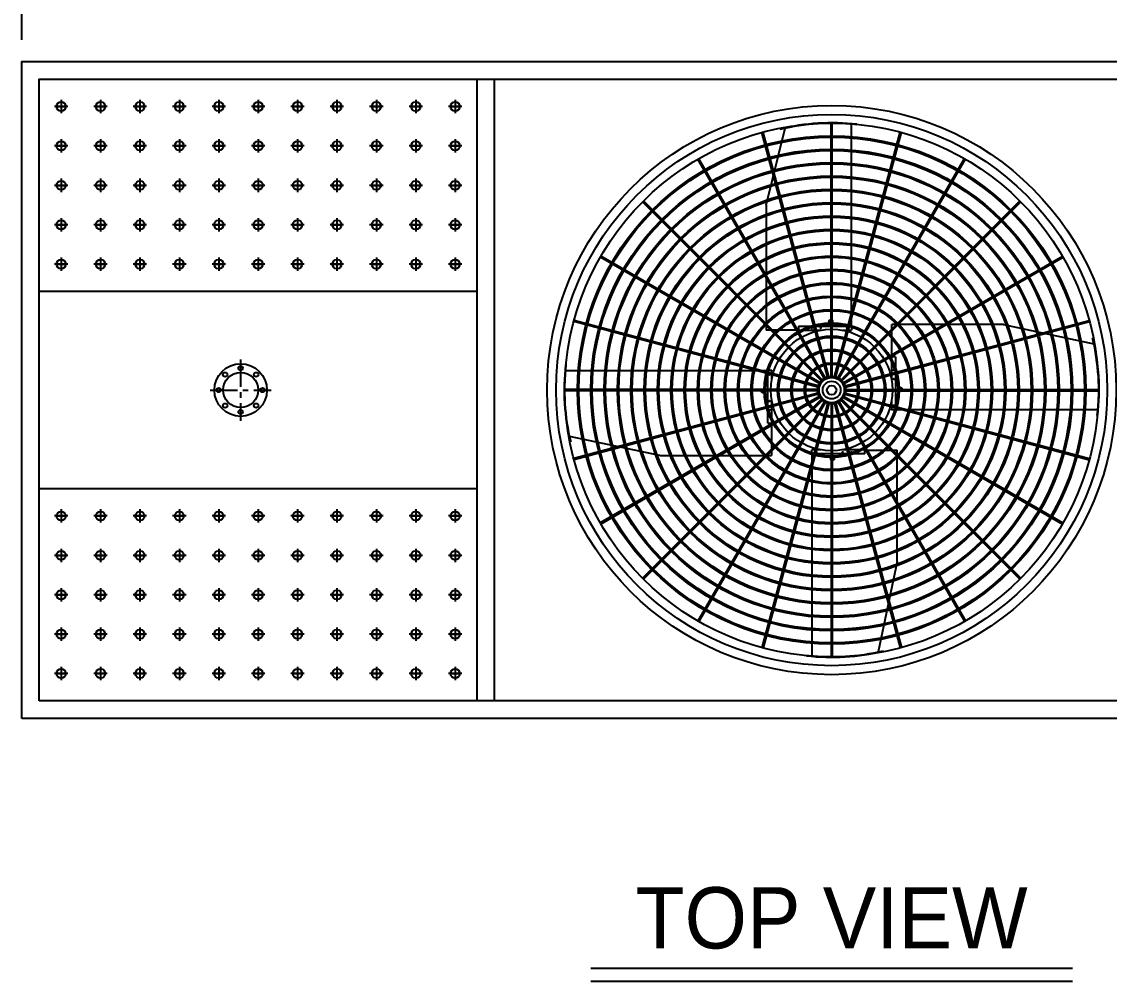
# Model space of a CAD drawing. Header units: millimetres. Extents: x -19 to 16796, y 3 to 11893.
# Drawn here: x 2835 to 5319, y 7406 to 9597 of the extents above; entities that cross this region are included whole.
import ezdxf
from ezdxf.enums import TextEntityAlignment as Align

# ---------------------------------------------------------------- set-up
doc = ezdxf.new("R2010")
doc.units = ezdxf.units.MM
doc.linetypes.add('CENTER', pattern=[2, 1.25, -0.25, 0.25, -0.25])
doc.layers.get('DEFPOINTS').update_dxf_attribs({"color": 143})
for name, color, linetype in [('CENTER', 1, 'CENTER'), ('LINE', 7, 'Continuous'), ('냉각탑_dim', 1, 'Continuous'), ('냉각탑_text', 3, 'Continuous')]:
    doc.layers.add(name, color=color, linetype=linetype)
doc.styles.add('HY울릉도L', font='')
doc.styles.add('돋움', font='')
doc.styles.get('HY울릉도L').set_extended_font_data('HY울릉도L')
doc.styles.get('돋움').set_extended_font_data('Dotum')
doc.dimstyles.new('성지DIM', dxfattribs={"dimtxt": 3.5, "dimasz": 3, "dimexe": 1, "dimexo": 2.5, "dimgap": 2, "dimtad": 1, "dimdec": 0, "dimzin": 3, "dimdsep": 46, "dimtxsty": 'HY울릉도L', "dimblk": 'ARCHTICK', "dimcen": -2, "dimclrd": 256, "dimclre": 256, "dimclrt": 7, "dimadec": 0, "dimazin": 0, "dimtfac": 1, "dimtdec": 0, "dimtofl": 0, "dimtmove": 0, "dimatfit": 3, "dimfxl": 0, "dimtolj": 1, "dimtzin": 0, "dimlwe": -1, "dimarcsym": 0})

# ---------------------------------------------------------------- blocks, each defined once
blk = doc.blocks.new('_ArchTick')
at = {"color": 0, "linetype": 'ByBlock', "const_width": 0.15}
blk.add_lwpolyline([(-0.5, -0.5), (0.5, 0.5)], dxfattribs=at)
blk = doc.blocks.new('*D7')
at = {"layer": 'DEFPOINTS', "color": 0, "transparency": 16777216}
for p in [(6534.8, 9873.9), (2834.8, 9506.3), (6534.8, 9506.3)]:
    blk.add_point(p, dxfattribs=at)
at = {"layer": '냉각탑_dim', "transparency": 16777216}
for p, q in [((2834.8, 9556.3), (2834.8, 9893.9)), ((6534.8, 9556.3), (6534.8, 9893.9))]:
    blk.add_line(p, q, dxfattribs=at)
at = {"layer": '냉각탑_dim', "lineweight": -2, "transparency": 16777216}
blk.add_line((2834.8, 9873.9), (6534.8, 9873.9), dxfattribs=at)
at = {"layer": '냉각탑_dim', "lineweight": -2, "transparency": 16777216, "xscale": 60, "yscale": 60, "zscale": 60, "rotation": 180}
blk.add_blockref('_ArchTick', (2834.8, 9873.9), dxfattribs=at)
at = {"layer": '냉각탑_dim', "lineweight": -2, "transparency": 16777216, "xscale": 60, "yscale": 60, "zscale": 60}
blk.add_blockref('_ArchTick', (6534.8, 9873.9), dxfattribs=at)
at = {"layer": '냉각탑_dim', "color": 7, "transparency": 16777216, "insert": (4684.8, 9948.9), "char_height": 70, "attachment_point": 5, "style": 'HY울릉도L'}
blk.add_mtext('\\A1;3700', dxfattribs=at)
blk = doc.blocks.new('*D8')
at = {"layer": 'DEFPOINTS', "color": 0, "transparency": 16777216}
for p in [(2834.8, 9506.3), (2480, 8006.3), (2834.8, 8006.3)]:
    blk.add_point(p, dxfattribs=at)
at = {"layer": '냉각탑_dim', "transparency": 16777216}
for p, q in [((2784.8, 9506.3), (2460, 9506.3)), ((2784.8, 8006.3), (2460, 8006.3))]:
    blk.add_line(p, q, dxfattribs=at)
at = {"layer": '냉각탑_dim', "lineweight": -2, "transparency": 16777216}
blk.add_line((2480, 9506.3), (2480, 8006.3), dxfattribs=at)
at = {"layer": '냉각탑_dim', "lineweight": -2, "transparency": 16777216, "xscale": 60, "yscale": 60, "zscale": 60}
for p, rotation in [((2480, 9506.3), 90), ((2480, 8006.3), 270)]:
    blk.add_blockref('_ArchTick', p, dxfattribs=dict(at, rotation=rotation))
at = {"layer": '냉각탑_dim', "color": 7, "transparency": 16777216, "insert": (2405, 8756.3), "char_height": 70, "attachment_point": 5, "rotation": 90, "style": 'HY울릉도L'}
blk.add_mtext('\\A1;1500', dxfattribs=at)
blk = doc.blocks.new('A$C44053A01')
at = {"color": 3}
for p, q in [((1040, 40), (1040, 1460)), ((1080, 40), (1080, 1460)), ((1848.5, 782), (1848.5, 1359.4)), ((1851.5, 782), (1851.5, 1359.4)), ((1840.3, 780.5), (1690.8, 1338.2)), ((1843.2, 781.3), (1693.8, 1339)), ((1856.8, 781.3), (2006.2, 1339)), ((1859.7, 780.5), (2009.2, 1338.2)), ((1832.7, 776.9), (1544, 1277)), ((1835.3, 778.4), (1546.6, 1278.5)), ((1864.7, 778.4), (2153.4, 1278.5)), ((1867.3, 776.9), (2156, 1277)), ((1826.3, 771.5), (1418, 1179.8)), ((1828.5, 773.7), (1420.2, 1182)), ((1871.5, 773.7), (2279.8, 1182)), ((1873.7, 771.5), (2282, 1179.8)), ((1821.6, 764.7), (1321.5, 1053.4)), ((1823.1, 767.3), (1323, 1056)), ((1876.9, 767.3), (2377, 1056)), ((1878.4, 764.7), (2378.5, 1053.4)), ((1040, 975), (40, 975)), ((1818.7, 756.8), (1261, 906.2)), ((1819.5, 759.7), (1261.8, 909.2)), ((1880.5, 759.7), (2438.2, 909.2)), ((1881.3, 756.8), (2439, 906.2)), ((1818, 751.5), (1240.6, 751.5)), ((1818, 748.5), (1240.6, 748.5)), ((1882, 751.5), (2459.4, 751.5)), ((1882, 748.5), (2459.4, 748.5)), ((1818.7, 743.2), (1261, 593.8)), ((1819.5, 740.3), (1261.8, 590.8)), ((1821.6, 735.3), (1321.5, 446.6)), ((1823.1, 732.7), (1323, 444)), ((1826.3, 728.5), (1418, 320.2)), ((1828.5, 726.3), (1420.2, 318)), ((1832.7, 723.1), (1544, 223)), ((1835.3, 721.6), (1546.6, 221.5)), ((1864.7, 721.6), (2153.4, 221.5)), ((1867.3, 723.1), (2156, 223)), ((1871.5, 726.3), (2279.8, 318)), ((1873.7, 728.5), (2282, 320.2)), ((1876.9, 732.7), (2377, 444)), ((1878.4, 735.3), (2378.5, 446.6)), ((1880.5, 740.3), (2438.2, 590.8)), ((1881.3, 743.2), (2439, 593.8)), ((1840.3, 719.5), (1690.8, 161.8)), ((1843.2, 718.7), (1693.8, 161)), ((1848.5, 718), (1848.5, 140.6)), ((1851.5, 718), (1851.5, 140.6)), ((1856.8, 718.7), (2006.2, 161)), ((1859.7, 719.5), (2009.2, 161.8)), ((40, 525), (1040, 525))]:
    blk.add_line(p, q, dxfattribs=at)
for points in [[(0, 0), (0, 1500), (3700, 1500), (3700, 0)], [(40, 40), (40, 1460), (3660, 1460), (3660, 40)]]:
    blk.add_lwpolyline(points, close=True, dxfattribs=at)
for centre in [(90, 1397.5), (180, 1397.5), (270, 1397.5), (360, 1397.5), (450, 1397.5), (540, 1397.5), (630, 1397.5), (720, 1397.5), (810, 1397.5), (900, 1397.5), (990, 1397.5), (90, 1307.5), (180, 1307.5), (270, 1307.5), (360, 1307.5), (450, 1307.5), (540, 1307.5), (630, 1307.5), (720, 1307.5), (810, 1307.5), (900, 1307.5), (990, 1307.5), (90, 1217.5), (180, 1217.5), (270, 1217.5), (360, 1217.5), (450, 1217.5), (540, 1217.5), (630, 1217.5), (720, 1217.5), (810, 1217.5), (900, 1217.5), (990, 1217.5), (90, 1127.5), (180, 1127.5), (270, 1127.5), (360, 1127.5), (450, 1127.5), (540, 1127.5), (630, 1127.5), (720, 1127.5), (810, 1127.5), (900, 1127.5), (990, 1127.5), (90, 1037.5), (180, 1037.5), (270, 1037.5), (360, 1037.5), (450, 1037.5), (540, 1037.5), (630, 1037.5), (720, 1037.5), (810, 1037.5), (900, 1037.5), (990, 1037.5), (90, 462.5), (180, 462.5), (270, 462.5), (360, 462.5), (450, 462.5), (540, 462.5), (630, 462.5), (720, 462.5), (810, 462.5), (900, 462.5), (990, 462.5), (90, 372.5), (180, 372.5), (270, 372.5), (360, 372.5), (450, 372.5), (540, 372.5), (630, 372.5), (720, 372.5), (810, 372.5), (900, 372.5), (990, 372.5), (90, 282.5), (180, 282.5), (270, 282.5), (360, 282.5), (450, 282.5), (540, 282.5), (630, 282.5), (720, 282.5), (810, 282.5), (900, 282.5), (990, 282.5), (90, 192.5), (180, 192.5), (270, 192.5), (360, 192.5), (450, 192.5), (540, 192.5), (630, 192.5), (720, 192.5), (810, 192.5), (900, 192.5), (990, 192.5), (90, 102.5), (180, 102.5), (270, 102.5), (360, 102.5), (450, 102.5), (540, 102.5), (630, 102.5), (720, 102.5), (810, 102.5), (900, 102.5), (990, 102.5)]:
    blk.add_circle(centre, 10.6)
for centre, radius in [((1850, 750), 650), ((1850, 750), 650), ((1850, 750), 629.4), ((1850, 750), 609.4), ((1850, 750), 138.9), ((500, 750), 60), ((500, 800), 5), ((464.6, 785.4), 5), ((500, 750), 40), ((535.4, 785.4), 5), ((450, 750), 5), ((550, 750), 5), ((464.6, 714.6), 5), ((500, 700), 5), ((535.4, 714.6), 5)]:
    blk.add_circle(centre, radius, dxfattribs=at)
at = {"color": 3, "ltscale": 5}
for radius in [580.4, 577.4, 550, 546.9, 519.5, 516.4, 489, 486, 458.5, 455.5, 428.1, 425, 397.6, 394.6, 367.1, 364.1, 336.7, 333.6, 306.2, 303.2, 275.7, 272.7, 245.3, 242.2, 214.8, 211.8, 184.3, 181.3, 153.9, 150.8, 123.4, 120.3, 92.9, 89.9, 62.5, 59.4, 32, 28.9, 20.3, 10.7]:
    blk.add_circle((1850, 750), radius, dxfattribs=at)
at = {"layer": 'CENTER', "linetype": 'CENTER', "ltscale": 50}
for p, q in [((105.3, 1397.5), (74.7, 1397.5)), ((78.2, 1397.5), (101.8, 1397.5)), ((101.8, 1397.5), (78.2, 1397.5)), ((78.2, 1397.5), (101.8, 1397.5)), ((90, 1412.8), (90, 1382.2)), ((90, 1409.3), (90, 1385.7)), ((195.3, 1397.5), (164.7, 1397.5)), ((168.2, 1397.5), (191.8, 1397.5)), ((191.8, 1397.5), (168.2, 1397.5)), ((168.2, 1397.5), (191.8, 1397.5)), ((180, 1412.8), (180, 1382.2)), ((180, 1409.3), (180, 1385.7)), ((285.3, 1397.5), (254.7, 1397.5)), ((258.2, 1397.5), (281.8, 1397.5)), ((281.8, 1397.5), (258.2, 1397.5)), ((258.2, 1397.5), (281.8, 1397.5)), ((270, 1412.8), (270, 1382.2)), ((270, 1409.3), (270, 1385.7)), ((375.3, 1397.5), (344.7, 1397.5)), ((348.2, 1397.5), (371.8, 1397.5)), ((371.8, 1397.5), (348.2, 1397.5)), ((348.2, 1397.5), (371.8, 1397.5)), ((360, 1412.8), (360, 1382.2)), ((360, 1409.3), (360, 1385.7)), ((465.3, 1397.5), (434.7, 1397.5)), ((438.2, 1397.5), (461.8, 1397.5)), ((461.8, 1397.5), (438.2, 1397.5)), ((438.2, 1397.5), (461.8, 1397.5)), ((450, 1412.8), (450, 1382.2)), ((450, 1409.3), (450, 1385.7)), ((555.3, 1397.5), (524.7, 1397.5)), ((528.2, 1397.5), (551.8, 1397.5)), ((551.8, 1397.5), (528.2, 1397.5)), ((528.2, 1397.5), (551.8, 1397.5)), ((540, 1412.8), (540, 1382.2)), ((540, 1409.3), (540, 1385.7)), ((645.3, 1397.5), (614.7, 1397.5)), ((618.2, 1397.5), (641.8, 1397.5)), ((641.8, 1397.5), (618.2, 1397.5)), ((618.2, 1397.5), (641.8, 1397.5)), ((630, 1412.8), (630, 1382.2)), ((630, 1409.3), (630, 1385.7)), ((735.3, 1397.5), (704.7, 1397.5)), ((708.2, 1397.5), (731.8, 1397.5)), ((731.8, 1397.5), (708.2, 1397.5)), ((708.2, 1397.5), (731.8, 1397.5)), ((720, 1412.8), (720, 1382.2)), ((720, 1409.3), (720, 1385.7)), ((825.3, 1397.5), (794.7, 1397.5)), ((798.2, 1397.5), (821.8, 1397.5)), ((821.8, 1397.5), (798.2, 1397.5)), ((798.2, 1397.5), (821.8, 1397.5)), ((810, 1412.8), (810, 1382.2)), ((810, 1409.3), (810, 1385.7)), ((915.3, 1397.5), (884.7, 1397.5)), ((888.2, 1397.5), (911.8, 1397.5)), ((911.8, 1397.5), (888.2, 1397.5)), ((888.2, 1397.5), (911.8, 1397.5)), ((900, 1412.8), (900, 1382.2)), ((900, 1409.3), (900, 1385.7)), ((1005.3, 1397.5), (974.7, 1397.5)), ((978.2, 1397.5), (1001.8, 1397.5)), ((1001.8, 1397.5), (978.2, 1397.5)), ((978.2, 1397.5), (1001.8, 1397.5)), ((990, 1412.8), (990, 1382.2)), ((990, 1409.3), (990, 1385.7)), ((90, 1322.8), (90, 1292.2)), ((90, 1319.3), (90, 1295.7)), ((180, 1322.8), (180, 1292.2)), ((180, 1319.3), (180, 1295.7)), ((270, 1322.8), (270, 1292.2)), ((270, 1319.3), (270, 1295.7)), ((360, 1322.8), (360, 1292.2)), ((360, 1319.3), (360, 1295.7)), ((450, 1322.8), (450, 1292.2)), ((450, 1319.3), (450, 1295.7)), ((540, 1322.8), (540, 1292.2)), ((540, 1319.3), (540, 1295.7)), ((630, 1322.8), (630, 1292.2)), ((630, 1319.3), (630, 1295.7)), ((720, 1322.8), (720, 1292.2)), ((720, 1319.3), (720, 1295.7)), ((810, 1322.8), (810, 1292.2)), ((810, 1319.3), (810, 1295.7)), ((900, 1322.8), (900, 1292.2)), ((900, 1319.3), (900, 1295.7)), ((990, 1322.8), (990, 1292.2)), ((990, 1319.3), (990, 1295.7)), ((105.3, 1307.5), (74.7, 1307.5)), ((78.2, 1307.5), (101.8, 1307.5)), ((101.8, 1307.5), (78.2, 1307.5)), ((78.2, 1307.5), (101.8, 1307.5)), ((195.3, 1307.5), (164.7, 1307.5)), ((168.2, 1307.5), (191.8, 1307.5)), ((191.8, 1307.5), (168.2, 1307.5)), ((168.2, 1307.5), (191.8, 1307.5)), ((285.3, 1307.5), (254.7, 1307.5)), ((258.2, 1307.5), (281.8, 1307.5)), ((281.8, 1307.5), (258.2, 1307.5)), ((258.2, 1307.5), (281.8, 1307.5)), ((375.3, 1307.5), (344.7, 1307.5)), ((348.2, 1307.5), (371.8, 1307.5)), ((371.8, 1307.5), (348.2, 1307.5)), ((348.2, 1307.5), (371.8, 1307.5)), ((465.3, 1307.5), (434.7, 1307.5)), ((438.2, 1307.5), (461.8, 1307.5)), ((461.8, 1307.5), (438.2, 1307.5)), ((438.2, 1307.5), (461.8, 1307.5)), ((555.3, 1307.5), (524.7, 1307.5)), ((528.2, 1307.5), (551.8, 1307.5)), ((551.8, 1307.5), (528.2, 1307.5)), ((528.2, 1307.5), (551.8, 1307.5)), ((645.3, 1307.5), (614.7, 1307.5)), ((618.2, 1307.5), (641.8, 1307.5)), ((641.8, 1307.5), (618.2, 1307.5)), ((618.2, 1307.5), (641.8, 1307.5)), ((735.3, 1307.5), (704.7, 1307.5)), ((708.2, 1307.5), (731.8, 1307.5)), ((731.8, 1307.5), (708.2, 1307.5)), ((708.2, 1307.5), (731.8, 1307.5)), ((825.3, 1307.5), (794.7, 1307.5)), ((798.2, 1307.5), (821.8, 1307.5)), ((821.8, 1307.5), (798.2, 1307.5)), ((798.2, 1307.5), (821.8, 1307.5)), ((915.3, 1307.5), (884.7, 1307.5)), ((888.2, 1307.5), (911.8, 1307.5)), ((911.8, 1307.5), (888.2, 1307.5)), ((888.2, 1307.5), (911.8, 1307.5)), ((1005.3, 1307.5), (974.7, 1307.5)), ((978.2, 1307.5), (1001.8, 1307.5)), ((1001.8, 1307.5), (978.2, 1307.5)), ((978.2, 1307.5), (1001.8, 1307.5)), ((105.3, 1217.5), (74.7, 1217.5)), ((78.2, 1217.5), (101.8, 1217.5)), ((101.8, 1217.5), (78.2, 1217.5)), ((78.2, 1217.5), (101.8, 1217.5)), ((90, 1232.8), (90, 1202.2)), ((90, 1229.3), (90, 1205.7)), ((195.3, 1217.5), (164.7, 1217.5)), ((168.2, 1217.5), (191.8, 1217.5)), ((191.8, 1217.5), (168.2, 1217.5)), ((168.2, 1217.5), (191.8, 1217.5)), ((180, 1232.8), (180, 1202.2)), ((180, 1229.3), (180, 1205.7)), ((285.3, 1217.5), (254.7, 1217.5)), ((258.2, 1217.5), (281.8, 1217.5)), ((281.8, 1217.5), (258.2, 1217.5)), ((258.2, 1217.5), (281.8, 1217.5)), ((270, 1232.8), (270, 1202.2)), ((270, 1229.3), (270, 1205.7)), ((375.3, 1217.5), (344.7, 1217.5)), ((348.2, 1217.5), (371.8, 1217.5)), ((371.8, 1217.5), (348.2, 1217.5)), ((348.2, 1217.5), (371.8, 1217.5)), ((360, 1232.8), (360, 1202.2)), ((360, 1229.3), (360, 1205.7)), ((465.3, 1217.5), (434.7, 1217.5)), ((438.2, 1217.5), (461.8, 1217.5)), ((461.8, 1217.5), (438.2, 1217.5)), ((438.2, 1217.5), (461.8, 1217.5)), ((450, 1232.8), (450, 1202.2)), ((450, 1229.3), (450, 1205.7)), ((555.3, 1217.5), (524.7, 1217.5)), ((528.2, 1217.5), (551.8, 1217.5)), ((551.8, 1217.5), (528.2, 1217.5)), ((528.2, 1217.5), (551.8, 1217.5)), ((540, 1232.8), (540, 1202.2)), ((540, 1229.3), (540, 1205.7)), ((645.3, 1217.5), (614.7, 1217.5)), ((618.2, 1217.5), (641.8, 1217.5)), ((641.8, 1217.5), (618.2, 1217.5)), ((618.2, 1217.5), (641.8, 1217.5)), ((630, 1232.8), (630, 1202.2)), ((630, 1229.3), (630, 1205.7)), ((735.3, 1217.5), (704.7, 1217.5)), ((708.2, 1217.5), (731.8, 1217.5)), ((731.8, 1217.5), (708.2, 1217.5)), ((708.2, 1217.5), (731.8, 1217.5)), ((720, 1232.8), (720, 1202.2)), ((720, 1229.3), (720, 1205.7)), ((825.3, 1217.5), (794.7, 1217.5)), ((798.2, 1217.5), (821.8, 1217.5)), ((821.8, 1217.5), (798.2, 1217.5)), ((798.2, 1217.5), (821.8, 1217.5)), ((810, 1232.8), (810, 1202.2)), ((810, 1229.3), (810, 1205.7)), ((915.3, 1217.5), (884.7, 1217.5)), ((888.2, 1217.5), (911.8, 1217.5)), ((911.8, 1217.5), (888.2, 1217.5)), ((888.2, 1217.5), (911.8, 1217.5)), ((900, 1232.8), (900, 1202.2)), ((900, 1229.3), (900, 1205.7)), ((1005.3, 1217.5), (974.7, 1217.5)), ((978.2, 1217.5), (1001.8, 1217.5)), ((1001.8, 1217.5), (978.2, 1217.5)), ((978.2, 1217.5), (1001.8, 1217.5)), ((990, 1232.8), (990, 1202.2)), ((990, 1229.3), (990, 1205.7)), ((90, 1142.8), (90, 1112.2)), ((180, 1142.8), (180, 1112.2)), ((270, 1142.8), (270, 1112.2)), ((360, 1142.8), (360, 1112.2)), ((450, 1142.8), (450, 1112.2)), ((540, 1142.8), (540, 1112.2)), ((630, 1142.8), (630, 1112.2)), ((720, 1142.8), (720, 1112.2)), ((810, 1142.8), (810, 1112.2)), ((900, 1142.8), (900, 1112.2)), ((990, 1142.8), (990, 1112.2)), ((105.3, 1127.5), (74.7, 1127.5)), ((78.2, 1127.5), (101.8, 1127.5)), ((101.8, 1127.5), (78.2, 1127.5)), ((78.2, 1127.5), (101.8, 1127.5)), ((90, 1139.3), (90, 1115.7)), ((195.3, 1127.5), (164.7, 1127.5)), ((168.2, 1127.5), (191.8, 1127.5)), ((191.8, 1127.5), (168.2, 1127.5)), ((168.2, 1127.5), (191.8, 1127.5)), ((180, 1139.3), (180, 1115.7)), ((285.3, 1127.5), (254.7, 1127.5)), ((258.2, 1127.5), (281.8, 1127.5)), ((281.8, 1127.5), (258.2, 1127.5)), ((258.2, 1127.5), (281.8, 1127.5)), ((270, 1139.3), (270, 1115.7)), ((375.3, 1127.5), (344.7, 1127.5)), ((348.2, 1127.5), (371.8, 1127.5)), ((371.8, 1127.5), (348.2, 1127.5)), ((348.2, 1127.5), (371.8, 1127.5)), ((360, 1139.3), (360, 1115.7)), ((465.3, 1127.5), (434.7, 1127.5)), ((438.2, 1127.5), (461.8, 1127.5)), ((461.8, 1127.5), (438.2, 1127.5)), ((438.2, 1127.5), (461.8, 1127.5)), ((450, 1139.3), (450, 1115.7)), ((555.3, 1127.5), (524.7, 1127.5)), ((528.2, 1127.5), (551.8, 1127.5)), ((551.8, 1127.5), (528.2, 1127.5)), ((528.2, 1127.5), (551.8, 1127.5)), ((540, 1139.3), (540, 1115.7)), ((645.3, 1127.5), (614.7, 1127.5)), ((618.2, 1127.5), (641.8, 1127.5)), ((641.8, 1127.5), (618.2, 1127.5)), ((618.2, 1127.5), (641.8, 1127.5)), ((630, 1139.3), (630, 1115.7)), ((735.3, 1127.5), (704.7, 1127.5)), ((708.2, 1127.5), (731.8, 1127.5)), ((731.8, 1127.5), (708.2, 1127.5)), ((708.2, 1127.5), (731.8, 1127.5)), ((720, 1139.3), (720, 1115.7)), ((825.3, 1127.5), (794.7, 1127.5)), ((798.2, 1127.5), (821.8, 1127.5)), ((821.8, 1127.5), (798.2, 1127.5)), ((798.2, 1127.5), (821.8, 1127.5)), ((810, 1139.3), (810, 1115.7)), ((915.3, 1127.5), (884.7, 1127.5)), ((888.2, 1127.5), (911.8, 1127.5)), ((911.8, 1127.5), (888.2, 1127.5)), ((888.2, 1127.5), (911.8, 1127.5)), ((900, 1139.3), (900, 1115.7)), ((1005.3, 1127.5), (974.7, 1127.5)), ((978.2, 1127.5), (1001.8, 1127.5)), ((1001.8, 1127.5), (978.2, 1127.5)), ((978.2, 1127.5), (1001.8, 1127.5)), ((990, 1139.3), (990, 1115.7)), ((90, 1052.8), (90, 1022.2)), ((90, 1049.3), (90, 1025.7)), ((180, 1052.8), (180, 1022.2)), ((180, 1049.3), (180, 1025.7)), ((270, 1052.8), (270, 1022.2)), ((270, 1049.3), (270, 1025.7)), ((360, 1052.8), (360, 1022.2)), ((360, 1049.3), (360, 1025.7)), ((450, 1052.8), (450, 1022.2)), ((450, 1049.3), (450, 1025.7)), ((540, 1052.8), (540, 1022.2)), ((540, 1049.3), (540, 1025.7)), ((630, 1052.8), (630, 1022.2)), ((630, 1049.3), (630, 1025.7)), ((720, 1052.8), (720, 1022.2)), ((720, 1049.3), (720, 1025.7)), ((810, 1052.8), (810, 1022.2)), ((810, 1049.3), (810, 1025.7)), ((900, 1052.8), (900, 1022.2)), ((900, 1049.3), (900, 1025.7)), ((990, 1052.8), (990, 1022.2)), ((990, 1049.3), (990, 1025.7)), ((105.3, 1037.5), (74.7, 1037.5)), ((78.2, 1037.5), (101.8, 1037.5)), ((101.8, 1037.5), (78.2, 1037.5)), ((78.2, 1037.5), (101.8, 1037.5)), ((195.3, 1037.5), (164.7, 1037.5)), ((168.2, 1037.5), (191.8, 1037.5)), ((191.8, 1037.5), (168.2, 1037.5)), ((168.2, 1037.5), (191.8, 1037.5)), ((285.3, 1037.5), (254.7, 1037.5)), ((258.2, 1037.5), (281.8, 1037.5)), ((281.8, 1037.5), (258.2, 1037.5)), ((258.2, 1037.5), (281.8, 1037.5)), ((375.3, 1037.5), (344.7, 1037.5)), ((348.2, 1037.5), (371.8, 1037.5)), ((371.8, 1037.5), (348.2, 1037.5)), ((348.2, 1037.5), (371.8, 1037.5)), ((465.3, 1037.5), (434.7, 1037.5)), ((438.2, 1037.5), (461.8, 1037.5)), ((461.8, 1037.5), (438.2, 1037.5)), ((438.2, 1037.5), (461.8, 1037.5)), ((555.3, 1037.5), (524.7, 1037.5)), ((528.2, 1037.5), (551.8, 1037.5)), ((551.8, 1037.5), (528.2, 1037.5)), ((528.2, 1037.5), (551.8, 1037.5)), ((645.3, 1037.5), (614.7, 1037.5)), ((618.2, 1037.5), (641.8, 1037.5)), ((641.8, 1037.5), (618.2, 1037.5)), ((618.2, 1037.5), (641.8, 1037.5)), ((735.3, 1037.5), (704.7, 1037.5)), ((708.2, 1037.5), (731.8, 1037.5)), ((731.8, 1037.5), (708.2, 1037.5)), ((708.2, 1037.5), (731.8, 1037.5)), ((825.3, 1037.5), (794.7, 1037.5)), ((798.2, 1037.5), (821.8, 1037.5)), ((821.8, 1037.5), (798.2, 1037.5)), ((798.2, 1037.5), (821.8, 1037.5)), ((915.3, 1037.5), (884.7, 1037.5)), ((888.2, 1037.5), (911.8, 1037.5)), ((911.8, 1037.5), (888.2, 1037.5)), ((888.2, 1037.5), (911.8, 1037.5)), ((1005.3, 1037.5), (974.7, 1037.5)), ((978.2, 1037.5), (1001.8, 1037.5)), ((1001.8, 1037.5), (978.2, 1037.5)), ((978.2, 1037.5), (1001.8, 1037.5)), ((500, 820), (500, 680)), ((430, 750), (570, 750)), ((90, 477.8), (90, 447.2)), ((90, 474.3), (90, 450.7)), ((180, 477.8), (180, 447.2)), ((180, 474.3), (180, 450.7)), ((270, 477.8), (270, 447.2)), ((270, 474.3), (270, 450.7)), ((360, 477.8), (360, 447.2)), ((360, 474.3), (360, 450.7)), ((450, 477.8), (450, 447.2)), ((450, 474.3), (450, 450.7)), ((540, 477.8), (540, 447.2)), ((540, 474.3), (540, 450.7)), ((630, 477.8), (630, 447.2)), ((630, 474.3), (630, 450.7)), ((720, 477.8), (720, 447.2)), ((720, 474.3), (720, 450.7)), ((810, 477.8), (810, 447.2)), ((810, 474.3), (810, 450.7)), ((900, 477.8), (900, 447.2)), ((900, 474.3), (900, 450.7)), ((990, 477.8), (990, 447.2)), ((990, 474.3), (990, 450.7)), ((105.3, 462.5), (74.7, 462.5)), ((78.2, 462.5), (101.8, 462.5)), ((101.8, 462.5), (78.2, 462.5)), ((78.2, 462.5), (101.8, 462.5)), ((195.3, 462.5), (164.7, 462.5)), ((168.2, 462.5), (191.8, 462.5)), ((191.8, 462.5), (168.2, 462.5)), ((168.2, 462.5), (191.8, 462.5)), ((285.3, 462.5), (254.7, 462.5)), ((258.2, 462.5), (281.8, 462.5)), ((281.8, 462.5), (258.2, 462.5)), ((258.2, 462.5), (281.8, 462.5)), ((375.3, 462.5), (344.7, 462.5)), ((348.2, 462.5), (371.8, 462.5)), ((371.8, 462.5), (348.2, 462.5)), ((348.2, 462.5), (371.8, 462.5)), ((465.3, 462.5), (434.7, 462.5)), ((438.2, 462.5), (461.8, 462.5)), ((461.8, 462.5), (438.2, 462.5)), ((438.2, 462.5), (461.8, 462.5)), ((555.3, 462.5), (524.7, 462.5)), ((528.2, 462.5), (551.8, 462.5)), ((551.8, 462.5), (528.2, 462.5)), ((528.2, 462.5), (551.8, 462.5)), ((645.3, 462.5), (614.7, 462.5)), ((618.2, 462.5), (641.8, 462.5)), ((641.8, 462.5), (618.2, 462.5)), ((618.2, 462.5), (641.8, 462.5)), ((735.3, 462.5), (704.7, 462.5)), ((708.2, 462.5), (731.8, 462.5)), ((731.8, 462.5), (708.2, 462.5)), ((708.2, 462.5), (731.8, 462.5)), ((825.3, 462.5), (794.7, 462.5)), ((798.2, 462.5), (821.8, 462.5)), ((821.8, 462.5), (798.2, 462.5)), ((798.2, 462.5), (821.8, 462.5)), ((915.3, 462.5), (884.7, 462.5)), ((888.2, 462.5), (911.8, 462.5)), ((911.8, 462.5), (888.2, 462.5)), ((888.2, 462.5), (911.8, 462.5)), ((1005.3, 462.5), (974.7, 462.5)), ((978.2, 462.5), (1001.8, 462.5)), ((1001.8, 462.5), (978.2, 462.5)), ((978.2, 462.5), (1001.8, 462.5)), ((90, 387.8), (90, 357.2)), ((90, 384.3), (90, 360.7)), ((180, 387.8), (180, 357.2)), ((180, 384.3), (180, 360.7)), ((270, 387.8), (270, 357.2)), ((270, 384.3), (270, 360.7)), ((360, 387.8), (360, 357.2)), ((360, 384.3), (360, 360.7)), ((450, 387.8), (450, 357.2)), ((450, 384.3), (450, 360.7)), ((540, 387.8), (540, 357.2)), ((540, 384.3), (540, 360.7)), ((630, 387.8), (630, 357.2)), ((630, 384.3), (630, 360.7)), ((720, 387.8), (720, 357.2)), ((720, 384.3), (720, 360.7)), ((810, 387.8), (810, 357.2)), ((810, 384.3), (810, 360.7)), ((900, 387.8), (900, 357.2)), ((900, 384.3), (900, 360.7)), ((990, 387.8), (990, 357.2)), ((990, 384.3), (990, 360.7)), ((105.3, 372.5), (74.7, 372.5)), ((78.2, 372.5), (101.8, 372.5)), ((101.8, 372.5), (78.2, 372.5)), ((78.2, 372.5), (101.8, 372.5)), ((195.3, 372.5), (164.7, 372.5)), ((168.2, 372.5), (191.8, 372.5)), ((191.8, 372.5), (168.2, 372.5)), ((168.2, 372.5), (191.8, 372.5)), ((285.3, 372.5), (254.7, 372.5)), ((258.2, 372.5), (281.8, 372.5)), ((281.8, 372.5), (258.2, 372.5)), ((258.2, 372.5), (281.8, 372.5)), ((375.3, 372.5), (344.7, 372.5)), ((348.2, 372.5), (371.8, 372.5)), ((371.8, 372.5), (348.2, 372.5)), ((348.2, 372.5), (371.8, 372.5)), ((465.3, 372.5), (434.7, 372.5)), ((438.2, 372.5), (461.8, 372.5)), ((461.8, 372.5), (438.2, 372.5)), ((438.2, 372.5), (461.8, 372.5)), ((555.3, 372.5), (524.7, 372.5)), ((528.2, 372.5), (551.8, 372.5)), ((551.8, 372.5), (528.2, 372.5)), ((528.2, 372.5), (551.8, 372.5)), ((645.3, 372.5), (614.7, 372.5)), ((618.2, 372.5), (641.8, 372.5)), ((641.8, 372.5), (618.2, 372.5)), ((618.2, 372.5), (641.8, 372.5)), ((735.3, 372.5), (704.7, 372.5)), ((708.2, 372.5), (731.8, 372.5)), ((731.8, 372.5), (708.2, 372.5)), ((708.2, 372.5), (731.8, 372.5)), ((825.3, 372.5), (794.7, 372.5)), ((798.2, 372.5), (821.8, 372.5)), ((821.8, 372.5), (798.2, 372.5)), ((798.2, 372.5), (821.8, 372.5)), ((915.3, 372.5), (884.7, 372.5)), ((888.2, 372.5), (911.8, 372.5)), ((911.8, 372.5), (888.2, 372.5)), ((888.2, 372.5), (911.8, 372.5)), ((1005.3, 372.5), (974.7, 372.5)), ((978.2, 372.5), (1001.8, 372.5)), ((1001.8, 372.5), (978.2, 372.5)), ((978.2, 372.5), (1001.8, 372.5)), ((105.3, 282.5), (74.7, 282.5)), ((78.2, 282.5), (101.8, 282.5)), ((101.8, 282.5), (78.2, 282.5)), ((78.2, 282.5), (101.8, 282.5)), ((90, 297.8), (90, 267.2)), ((90, 294.3), (90, 270.7)), ((195.3, 282.5), (164.7, 282.5)), ((168.2, 282.5), (191.8, 282.5)), ((191.8, 282.5), (168.2, 282.5)), ((168.2, 282.5), (191.8, 282.5)), ((180, 297.8), (180, 267.2)), ((180, 294.3), (180, 270.7)), ((285.3, 282.5), (254.7, 282.5)), ((258.2, 282.5), (281.8, 282.5)), ((281.8, 282.5), (258.2, 282.5)), ((258.2, 282.5), (281.8, 282.5)), ((270, 297.8), (270, 267.2)), ((270, 294.3), (270, 270.7)), ((375.3, 282.5), (344.7, 282.5)), ((348.2, 282.5), (371.8, 282.5)), ((371.8, 282.5), (348.2, 282.5)), ((348.2, 282.5), (371.8, 282.5)), ((360, 297.8), (360, 267.2)), ((360, 294.3), (360, 270.7)), ((465.3, 282.5), (434.7, 282.5)), ((438.2, 282.5), (461.8, 282.5)), ((461.8, 282.5), (438.2, 282.5)), ((438.2, 282.5), (461.8, 282.5)), ((450, 297.8), (450, 267.2)), ((450, 294.3), (450, 270.7)), ((555.3, 282.5), (524.7, 282.5)), ((528.2, 282.5), (551.8, 282.5)), ((551.8, 282.5), (528.2, 282.5)), ((528.2, 282.5), (551.8, 282.5)), ((540, 297.8), (540, 267.2)), ((540, 294.3), (540, 270.7)), ((645.3, 282.5), (614.7, 282.5)), ((618.2, 282.5), (641.8, 282.5)), ((641.8, 282.5), (618.2, 282.5)), ((618.2, 282.5), (641.8, 282.5)), ((630, 297.8), (630, 267.2)), ((630, 294.3), (630, 270.7)), ((735.3, 282.5), (704.7, 282.5)), ((708.2, 282.5), (731.8, 282.5)), ((731.8, 282.5), (708.2, 282.5)), ((708.2, 282.5), (731.8, 282.5)), ((720, 297.8), (720, 267.2)), ((720, 294.3), (720, 270.7)), ((825.3, 282.5), (794.7, 282.5)), ((798.2, 282.5), (821.8, 282.5)), ((821.8, 282.5), (798.2, 282.5)), ((798.2, 282.5), (821.8, 282.5)), ((810, 297.8), (810, 267.2)), ((810, 294.3), (810, 270.7)), ((915.3, 282.5), (884.7, 282.5)), ((888.2, 282.5), (911.8, 282.5)), ((911.8, 282.5), (888.2, 282.5)), ((888.2, 282.5), (911.8, 282.5)), ((900, 297.8), (900, 267.2)), ((900, 294.3), (900, 270.7)), ((1005.3, 282.5), (974.7, 282.5)), ((978.2, 282.5), (1001.8, 282.5)), ((1001.8, 282.5), (978.2, 282.5)), ((978.2, 282.5), (1001.8, 282.5)), ((990, 297.8), (990, 267.2)), ((990, 294.3), (990, 270.7)), ((90, 207.8), (90, 177.2)), ((90, 204.3), (90, 180.7)), ((180, 207.8), (180, 177.2)), ((180, 204.3), (180, 180.7)), ((270, 207.8), (270, 177.2)), ((270, 204.3), (270, 180.7)), ((360, 207.8), (360, 177.2)), ((360, 204.3), (360, 180.7)), ((450, 207.8), (450, 177.2)), ((450, 204.3), (450, 180.7)), ((540, 207.8), (540, 177.2)), ((540, 204.3), (540, 180.7)), ((630, 207.8), (630, 177.2)), ((630, 204.3), (630, 180.7)), ((720, 207.8), (720, 177.2)), ((720, 204.3), (720, 180.7)), ((810, 207.8), (810, 177.2)), ((810, 204.3), (810, 180.7)), ((900, 207.8), (900, 177.2)), ((900, 204.3), (900, 180.7)), ((990, 207.8), (990, 177.2)), ((990, 204.3), (990, 180.7)), ((105.3, 192.5), (74.7, 192.5)), ((78.2, 192.5), (101.8, 192.5)), ((101.8, 192.5), (78.2, 192.5)), ((78.2, 192.5), (101.8, 192.5)), ((195.3, 192.5), (164.7, 192.5)), ((168.2, 192.5), (191.8, 192.5)), ((191.8, 192.5), (168.2, 192.5)), ((168.2, 192.5), (191.8, 192.5)), ((285.3, 192.5), (254.7, 192.5)), ((258.2, 192.5), (281.8, 192.5)), ((281.8, 192.5), (258.2, 192.5)), ((258.2, 192.5), (281.8, 192.5)), ((375.3, 192.5), (344.7, 192.5)), ((348.2, 192.5), (371.8, 192.5)), ((371.8, 192.5), (348.2, 192.5)), ((348.2, 192.5), (371.8, 192.5)), ((465.3, 192.5), (434.7, 192.5)), ((438.2, 192.5), (461.8, 192.5)), ((461.8, 192.5), (438.2, 192.5)), ((438.2, 192.5), (461.8, 192.5)), ((555.3, 192.5), (524.7, 192.5)), ((528.2, 192.5), (551.8, 192.5)), ((551.8, 192.5), (528.2, 192.5)), ((528.2, 192.5), (551.8, 192.5)), ((645.3, 192.5), (614.7, 192.5)), ((618.2, 192.5), (641.8, 192.5)), ((641.8, 192.5), (618.2, 192.5)), ((618.2, 192.5), (641.8, 192.5)), ((735.3, 192.5), (704.7, 192.5)), ((708.2, 192.5), (731.8, 192.5)), ((731.8, 192.5), (708.2, 192.5)), ((708.2, 192.5), (731.8, 192.5)), ((825.3, 192.5), (794.7, 192.5)), ((798.2, 192.5), (821.8, 192.5)), ((821.8, 192.5), (798.2, 192.5)), ((798.2, 192.5), (821.8, 192.5)), ((915.3, 192.5), (884.7, 192.5)), ((888.2, 192.5), (911.8, 192.5)), ((911.8, 192.5), (888.2, 192.5)), ((888.2, 192.5), (911.8, 192.5)), ((1005.3, 192.5), (974.7, 192.5)), ((978.2, 192.5), (1001.8, 192.5)), ((1001.8, 192.5), (978.2, 192.5)), ((978.2, 192.5), (1001.8, 192.5)), ((105.3, 102.5), (74.7, 102.5)), ((78.2, 102.5), (101.8, 102.5)), ((101.8, 102.5), (78.2, 102.5)), ((78.2, 102.5), (101.8, 102.5)), ((90, 117.8), (90, 87.2)), ((90, 114.3), (90, 90.7)), ((195.3, 102.5), (164.7, 102.5)), ((168.2, 102.5), (191.8, 102.5)), ((191.8, 102.5), (168.2, 102.5)), ((168.2, 102.5), (191.8, 102.5)), ((180, 117.8), (180, 87.2)), ((180, 114.3), (180, 90.7)), ((285.3, 102.5), (254.7, 102.5)), ((258.2, 102.5), (281.8, 102.5)), ((281.8, 102.5), (258.2, 102.5)), ((258.2, 102.5), (281.8, 102.5)), ((270, 117.8), (270, 87.2)), ((270, 114.3), (270, 90.7)), ((375.3, 102.5), (344.7, 102.5)), ((348.2, 102.5), (371.8, 102.5)), ((371.8, 102.5), (348.2, 102.5)), ((348.2, 102.5), (371.8, 102.5)), ((360, 117.8), (360, 87.2)), ((360, 114.3), (360, 90.7)), ((465.3, 102.5), (434.7, 102.5)), ((438.2, 102.5), (461.8, 102.5)), ((461.8, 102.5), (438.2, 102.5)), ((438.2, 102.5), (461.8, 102.5)), ((450, 117.8), (450, 87.2)), ((450, 114.3), (450, 90.7)), ((555.3, 102.5), (524.7, 102.5)), ((528.2, 102.5), (551.8, 102.5)), ((551.8, 102.5), (528.2, 102.5)), ((528.2, 102.5), (551.8, 102.5)), ((540, 117.8), (540, 87.2)), ((540, 114.3), (540, 90.7)), ((645.3, 102.5), (614.7, 102.5)), ((618.2, 102.5), (641.8, 102.5)), ((641.8, 102.5), (618.2, 102.5)), ((618.2, 102.5), (641.8, 102.5)), ((630, 117.8), (630, 87.2)), ((630, 114.3), (630, 90.7)), ((735.3, 102.5), (704.7, 102.5)), ((708.2, 102.5), (731.8, 102.5)), ((731.8, 102.5), (708.2, 102.5)), ((708.2, 102.5), (731.8, 102.5)), ((720, 117.8), (720, 87.2)), ((720, 114.3), (720, 90.7)), ((825.3, 102.5), (794.7, 102.5)), ((798.2, 102.5), (821.8, 102.5)), ((821.8, 102.5), (798.2, 102.5)), ((798.2, 102.5), (821.8, 102.5)), ((810, 117.8), (810, 87.2)), ((810, 114.3), (810, 90.7)), ((915.3, 102.5), (884.7, 102.5)), ((888.2, 102.5), (911.8, 102.5)), ((911.8, 102.5), (888.2, 102.5)), ((888.2, 102.5), (911.8, 102.5)), ((900, 117.8), (900, 87.2)), ((900, 114.3), (900, 90.7)), ((1005.3, 102.5), (974.7, 102.5)), ((978.2, 102.5), (1001.8, 102.5)), ((1001.8, 102.5), (978.2, 102.5)), ((978.2, 102.5), (1001.8, 102.5)), ((990, 117.8), (990, 87.2)), ((990, 114.3), (990, 90.7))]:
    blk.add_line(p, q, dxfattribs=at)
at = {"layer": 'LINE', "color": 3}
for p, q in [((1700.3, 1172.2), (1744.1, 1347.9)), ((1894.8, 1357.1), (1894.8, 895.7)), ((1700.3, 1172.2), (1700.3, 887.1)), ((1774.2, 895.7), (1895.4, 895.7)), ((1774.2, 895.7), (1895.4, 895.7)), ((1774.2, 895.7), (1774.2, 886.6)), ((1774.2, 895.7), (1774.2, 886.6)), ((1846.1, 909.7), (1844.2, 906.4)), ((1846.1, 909.7), (1844.2, 906.4)), ((1844.2, 906.4), (1846.1, 903.1)), ((1844.2, 906.4), (1846.1, 903.1)), ((1849.9, 909.7), (1846.1, 909.7)), ((1849.9, 909.7), (1846.1, 909.7)), ((1846.1, 903.1), (1849.9, 903.1)), ((1846.1, 903.1), (1849.9, 903.1)), ((1851.8, 906.4), (1849.9, 909.7)), ((1851.8, 906.4), (1849.9, 909.7)), ((1849.9, 903.1), (1851.8, 906.4)), ((1849.9, 903.1), (1851.8, 906.4)), ((1895.4, 895.7), (1895.4, 886.6)), ((1895.4, 895.7), (1895.4, 886.6)), ((2242.7, 899.7), (1987.1, 899.7)), ((1987.1, 825.8), (1987.1, 899.7)), ((1987.1, 825.8), (1987.1, 899.7)), ((2242.7, 899.7), (2448.9, 855.9)), ((1774.2, 887.1), (1700.3, 887.1)), ((1774.2, 887.1), (1700.3, 887.1)), ((1774.2, 886.6), (1824.9, 886.6)), ((1774.2, 886.6), (1824.9, 886.6)), ((1875.1, 886.6), (1895.4, 886.6)), ((1875.1, 886.6), (1895.4, 886.6)), ((2447.1, 868.2), (2446.1, 868.2)), ((1986.6, 825.8), (1986.6, 775.1)), ((1986.6, 825.8), (1986.6, 775.1)), ((1995.7, 825.8), (1986.6, 825.8)), ((1995.7, 825.8), (1986.6, 825.8)), ((1995.7, 825.8), (1995.7, 704.6)), ((1995.7, 825.8), (1995.7, 704.6)), ((1704.3, 674.2), (1704.3, 795.4)), ((1704.3, 674.2), (1704.3, 795.4)), ((1704.3, 795.4), (1713.4, 795.4)), ((1704.3, 795.4), (1713.4, 795.4)), ((1713.4, 775.1), (1713.4, 795.4)), ((1713.4, 775.1), (1713.4, 795.4)), ((2457.8, 807.5), (2456.8, 807.5)), ((1241.9, 794.8), (1704.3, 794.8)), ((1693.6, 751.8), (1690.3, 749.9)), ((1693.6, 751.8), (1690.3, 749.9)), ((1690.3, 749.9), (1690.3, 746.1)), ((1690.3, 749.9), (1690.3, 746.1)), ((1690.3, 746.1), (1693.6, 744.2)), ((1690.3, 746.1), (1693.6, 744.2)), ((1696.9, 749.9), (1693.6, 751.8)), ((1696.9, 749.9), (1693.6, 751.8)), ((1693.6, 744.2), (1696.9, 746.1)), ((1693.6, 744.2), (1696.9, 746.1)), ((1696.9, 746.1), (1696.9, 749.9)), ((1696.9, 746.1), (1696.9, 749.9)), ((2006.4, 755.8), (2003.1, 753.9)), ((2006.4, 755.8), (2003.1, 753.9)), ((2003.1, 753.9), (2003.1, 750.1)), ((2003.1, 753.9), (2003.1, 750.1)), ((2003.1, 750.1), (2006.4, 748.2)), ((2003.1, 750.1), (2006.4, 748.2)), ((2009.7, 753.9), (2006.4, 755.8)), ((2009.7, 753.9), (2006.4, 755.8)), ((2006.4, 748.2), (2009.7, 750.1)), ((2006.4, 748.2), (2009.7, 750.1)), ((2009.7, 750.1), (2009.7, 753.9)), ((2009.7, 750.1), (2009.7, 753.9)), ((1713.4, 674.2), (1713.4, 724.9)), ((1713.4, 674.2), (1713.4, 724.9)), ((1986.6, 724.9), (1986.6, 704.6)), ((1986.6, 724.9), (1986.6, 704.6)), ((1995.7, 704.6), (1986.6, 704.6)), ((1995.7, 704.6), (1986.6, 704.6)), ((2458.1, 705.2), (1995.7, 705.2)), ((1704.3, 674.2), (1713.4, 674.2)), ((1704.3, 674.2), (1713.4, 674.2)), ((1712.9, 674.2), (1712.9, 600.3)), ((1712.9, 674.2), (1712.9, 600.3)), ((2457.8, 692.5), (2456.8, 692.5)), ((1457.3, 600.3), (1251.1, 644.1)), ((1457.3, 600.3), (1712.9, 600.3)), ((1824.9, 613.4), (1804.6, 613.4)), ((1804.6, 604.3), (1804.6, 613.4)), ((1824.9, 613.4), (1804.6, 613.4)), ((1804.6, 604.3), (1804.6, 613.4)), ((1824.9, 613.4), (1804.6, 613.4)), ((1804.6, 604.3), (1804.6, 613.4)), ((1824.9, 613.4), (1804.6, 613.4)), ((1804.6, 604.3), (1804.6, 613.4)), ((1925.8, 604.3), (1804.6, 604.3)), ((1925.8, 604.3), (1804.6, 604.3)), ((1925.8, 604.3), (1804.6, 604.3)), ((1925.8, 604.3), (1804.6, 604.3)), ((1805.2, 142.9), (1805.2, 604.3)), ((1805.2, 142.9), (1805.2, 604.3)), ((1850.1, 596.9), (1848.2, 593.6)), ((1850.1, 596.9), (1848.2, 593.6)), ((1850.1, 596.9), (1848.2, 593.6)), ((1850.1, 596.9), (1848.2, 593.6)), ((1853.9, 596.9), (1850.1, 596.9)), ((1853.9, 596.9), (1850.1, 596.9)), ((1853.9, 596.9), (1850.1, 596.9)), ((1853.9, 596.9), (1850.1, 596.9)), ((1855.8, 593.6), (1853.9, 596.9)), ((1855.8, 593.6), (1853.9, 596.9)), ((1855.8, 593.6), (1853.9, 596.9)), ((1855.8, 593.6), (1853.9, 596.9)), ((1925.8, 613.4), (1875.1, 613.4)), ((1925.8, 613.4), (1875.1, 613.4)), ((1925.8, 613.4), (1875.1, 613.4)), ((1925.8, 613.4), (1875.1, 613.4)), ((1925.8, 604.3), (1925.8, 613.4)), ((1925.8, 604.3), (1925.8, 613.4)), ((1925.8, 604.3), (1925.8, 613.4)), ((1925.8, 604.3), (1925.8, 613.4)), ((1925.8, 612.9), (1999.7, 612.9)), ((1925.8, 612.9), (1999.7, 612.9)), ((1925.8, 612.9), (1999.7, 612.9)), ((1925.8, 612.9), (1999.7, 612.9)), ((1999.7, 358.2), (1999.7, 612.9)), ((1999.7, 358.2), (1999.7, 612.9)), ((1848.2, 593.6), (1850.1, 590.3)), ((1848.2, 593.6), (1850.1, 590.3)), ((1848.2, 593.6), (1850.1, 590.3)), ((1848.2, 593.6), (1850.1, 590.3)), ((1850.1, 590.3), (1853.9, 590.3)), ((1850.1, 590.3), (1853.9, 590.3)), ((1850.1, 590.3), (1853.9, 590.3)), ((1850.1, 590.3), (1853.9, 590.3)), ((1853.9, 590.3), (1855.8, 593.6)), ((1853.9, 590.3), (1855.8, 593.6)), ((1853.9, 590.3), (1855.8, 593.6)), ((1853.9, 590.3), (1855.8, 593.6)), ((1999.7, 358.2), (1955.9, 152.1))]:
    blk.add_line(p, q, dxfattribs=at)
for centre, radius in [((1848, 906.4), 4.32), ((1848, 906.4), 4.32), ((1804.6, 891.7), 1.02), ((1804.6, 891.7), 1.02), ((1824.9, 891.7), 1.02), ((1824.9, 891.7), 1.02), ((1885.4, 891.7), 1.02), ((1885.4, 891.7), 1.02), ((1991.7, 795.4), 1.02), ((1991.7, 795.4), 1.02), ((1708.3, 785.4), 1.02), ((1708.3, 785.4), 1.02), ((1991.7, 775.1), 1.02), ((1991.7, 775.1), 1.02), ((1693.6, 748), 4.32), ((1693.6, 748), 4.32), ((2006.4, 752), 4.32), ((2006.4, 752), 4.32), ((1708.3, 724.9), 1.02), ((1708.3, 724.9), 1.02), ((1708.3, 704.6), 1.02), ((1708.3, 704.6), 1.02), ((1991.7, 714.6), 1.02), ((1991.7, 714.6), 1.02), ((1814.6, 608.3), 1.02), ((1814.6, 608.3), 1.02), ((1814.6, 608.3), 1.02), ((1814.6, 608.3), 1.02), ((1852, 593.6), 4.32), ((1852, 593.6), 4.32), ((1852, 593.6), 4.32), ((1852, 593.6), 4.32), ((1875.1, 608.3), 1.02), ((1875.1, 608.3), 1.02), ((1875.1, 608.3), 1.02), ((1875.1, 608.3), 1.02), ((1895.4, 608.3), 1.02), ((1895.4, 608.3), 1.02), ((1895.4, 608.3), 1.02), ((1895.4, 608.3), 1.02)]:
    blk.add_circle(centre, radius, dxfattribs=at)
for centre, radius, start, end in [((1850, 852.3), 507.8, 83.5007, 103.4595), ((1850, 852.3), 506.8, 83.4876, 103.487), ((1953.3, 750), 506.8, 353.4876, 13.487), ((1953.3, 750), 507.8, 353.5007, 13.4595), ((1746.7, 750), 507.8, 173.5007, 193.4595), ((1746.7, 750), 506.8, 173.4876, 193.487), ((1850, 647.7), 506.8, 263.4876, 283.487), ((1850, 647.7), 507.8, 263.5007, 283.4595)]:
    blk.add_arc(centre, radius, start, end, dxfattribs=at)

msp = doc.modelspace()

# ---------------------------------------------------------------- linework, layer by layer
at = {"color": 1}
for p, q in [((4134.8, 7436.3), (5234.8, 7436.3)), ((4134.8, 7406.3), (5234.8, 7406.3))]:
    msp.add_line(p, q, dxfattribs=at)

# ---------------------------------------------------------------- block references
msp.add_blockref('A$C44053A01', (2834.8, 8006.3))

# ---------------------------------------------------------------- texts
at = {"layer": '냉각탑_text', "style": '돋움'}
msp.add_text('TOP VIEW', height=140, dxfattribs=at).set_placement((4684.8, 7551.1), align=Align.MIDDLE_CENTER)

# ---------------------------------------------------------------- dimensions: what is measured, and where the dimension line sits
at = {"layer": '냉각탑_dim'}
dim = msp.add_linear_dim(base=(6534.8, 9873.9), p1=(2834.8, 9506.3), p2=(6534.8, 9506.3), dimstyle='성지DIM', override={"dimscale": 20, "dimtmove": 2}, dxfattribs=at)
dim.commit()
dim.dimension.update_dxf_attribs({"geometry": '*D7', "text_midpoint": (4684.8, 9948.9)})
dim = msp.add_linear_dim(base=(2480, 8006.3), p1=(2834.8, 9506.3), p2=(2834.8, 8006.3), angle=90, dimstyle='성지DIM', override={"dimscale": 20, "dimtmove": 2}, dxfattribs=at)
dim.commit()
dim.dimension.update_dxf_attribs({"geometry": '*D8', "text_midpoint": (2405, 8756.3)})

doc.saveas('drawing.dxf')
